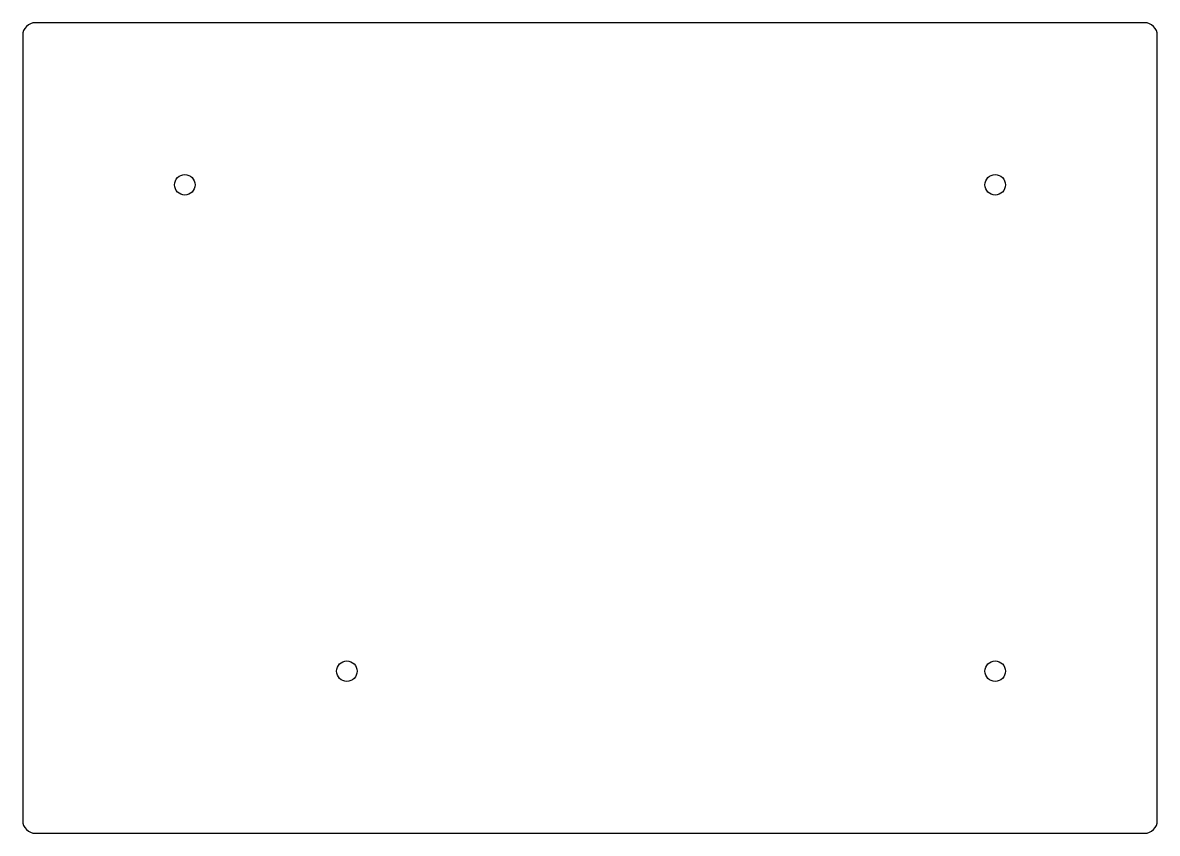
# Model space of a CAD drawing. Header units: millimetres. Extents: x -133 to 0, y -95 to 0.
import ezdxf

# ---------------------------------------------------------------- set-up
doc = ezdxf.new("R2010")
doc.units = ezdxf.units.MM
doc.layers.get('0').update_dxf_attribs({"linetype": 'CONTINUOUS'})

msp = doc.modelspace()

# ---------------------------------------------------------------- linework, layer by layer
msp.add_lwpolyline([(-133, -93.5, 0.414214), (-131.5, -95), (-1.5, -95, 0.414214), (0, -93.5), (0, -1.5, 0.414214), (-1.5, 0), (-131.5, 0, 0.414214), (-133, -1.5)], format="xyb", close=True)
for centre in [(-114, -19), (-19, -19), (-95, -76), (-19, -76)]:
    msp.add_circle(centre, 1.2)

doc.saveas('drawing.dxf')
